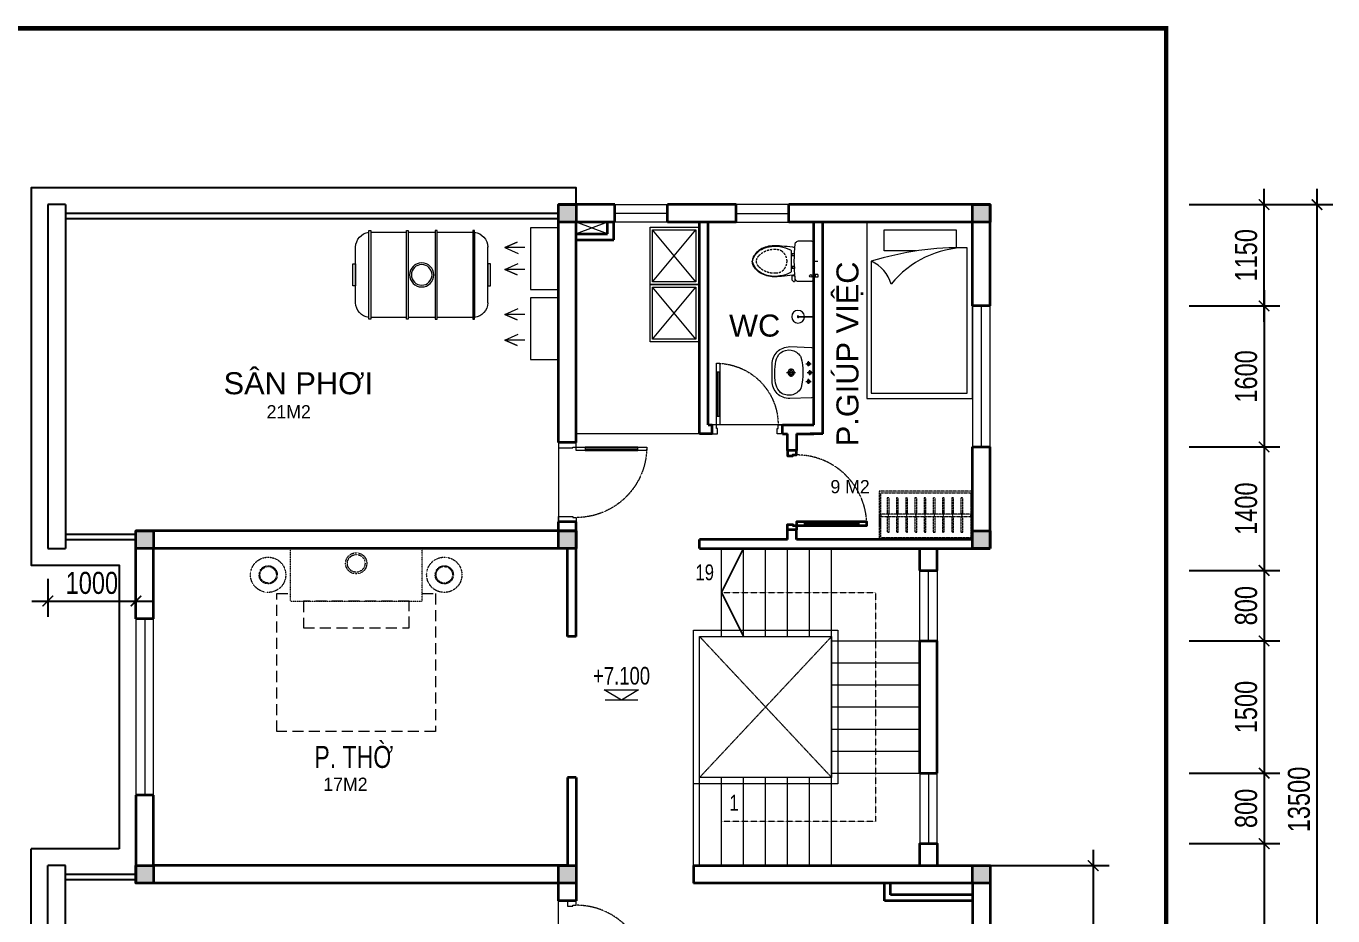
# Model space of a CAD drawing. Header units: millimetres. Extents: x 33748 to 451939, y -263262 to 62681.
# Drawn here: x 234553 to 249391, y -239208 to -229113 of the extents above; entities that cross this region are included whole.
import ezdxf

# ---------------------------------------------------------------- set-up
doc = ezdxf.new("R2010")
doc.units = ezdxf.units.MM
doc.header["$PDMODE"] = 98
for name, pattern in [('CENTER', [50.8, 31.75, -6.35, 6.35, -6.35]), ('DASHED', [0.75, 0.5, -0.25]), ('HIDDEN', [0.375, 0.25, -0.125]), ('HIDDEN2', [0.1875, 0.125, -0.0625]), ('X-5M-G-MB PHONGNGU$0$HIDDEN2', [0.1875, 0.125, -0.0625]), ('xref-thap C (mb tang 32-2)$0$HIDDEN', [0.375, 0.25, -0.125]), ('Xref-VCMT-BT3 - tuong bao$0$HIDDEN', [0.375, 0.25, -0.125])]:
    doc.linetypes.add(name, pattern=pattern)
doc.layers.get('Defpoints').update_dxf_attribs({"color": 202, "lineweight": 13})
for name, color, linetype, lineweight in [('-CONCRETE', 1, 'Continuous', 35), ('-DOOR', 137, 'Continuous', 9), ('-FURNITURE', 46, 'Continuous', 9), ('-HIDE', 3, 'HIDDEN', 13), ('-KH', 143, 'Continuous', 13), ('-LINE1', 7, 'Continuous', 18), ('-RANH GIOI KHU DAT', 12, 'CENTER', 18), ('-TEXT', 7, 'Continuous', 15), ('-WALL', 4, 'Continuous', 35), ('Bighome_khuat', 251, 'DASHED', 5)]:
    doc.layers.add(name, color=color, linetype=linetype, lineweight=lineweight)
for name, color, linetype in [('-HATCH CONCRETE', 54, 'Continuous'), ('12. NET DIM', 9, 'Continuous'), ('13. NET HATCH', 252, 'Continuous'), ('SOLO', 7, 'Continuous'), ('TEXT25', 2, 'Continuous')]:
    doc.layers.add(name, color=color, linetype=linetype)
doc.styles.add('1', font='arial.ttf')
doc.styles.add('AVANH', font='', dxfattribs={"width": 0.8})
doc.styles.get("Standard").update_dxf_attribs({"font": 'arial.ttf'})
doc.styles.add('T1', font='', dxfattribs={"height": 200})
doc.styles.get('AVANH').set_extended_font_data('.VnAvantH')
doc.styles.get('T1').set_extended_font_data('VNgeometric Light')
doc.dimstyles.new('C_100A3', dxfattribs={"dimscale": 100, "dimtxt": 2.5, "dimasz": 1.2, "dimexe": 1.8, "dimexo": 0, "dimgap": 0.75, "dimtad": 1, "dimdec": 0, "dimzin": 0, "dimdsep": 46, "dimtxsty": 'AVANH', "dimblk": 'ARCHTICK', "dimcen": 0, "dimdle": 1.8, "dimclrd": 256, "dimclre": 256, "dimclrt": 7, "dimadec": 0, "dimazin": 0, "dimtfac": 0.0001, "dimtdec": 0, "dimtix": 1, "dimtmove": 2, "dimatfit": 3, "dimldrblk": 'ARCHTICK', "dimfxl": 1.8, "dimtolj": 1, "dimtzin": 0, "dimarcsym": 0})

# ---------------------------------------------------------------- blocks, each defined once
blk = doc.blocks.new('A$C17c94eb8')
at = {"layer": '-FURNITURE'}
for p, q in [((30, 520), (620, 30)), ((30, 30), (620, 520))]:
    blk.add_line(p, q, dxfattribs=at)
for points in [[(0, 0), (650, 0), (650, 550), (0, 550)], [(30, 30), (620, 30), (620, 520), (30, 520)]]:
    blk.add_lwpolyline(points, close=True, dxfattribs=at)
blk = doc.blocks.new('DANH COT')
at = {"layer": '-KH'}
blk.add_line((0, 0), (368, 0), dxfattribs=at)
blk.add_lwpolyline([(379, 118), (-11, 118), (184, 0)], close=True, dxfattribs=at)
blk.add_solid([(184, 0), (184, 118), (379, 118), (184, 0)], dxfattribs=at)
at = {"layer": '-TEXT', "style": '1', "width": 0.75}
blk.add_attdef('CAODO', (-142, 178), '', height=180, dxfattribs=at)
blk = doc.blocks.new('*U53')
at = {"color": 251}
blk.add_line((-70, 100), (-70, 700), dxfattribs=at)
for points in [[(-50, 0), (-50, 800), (-90, 800), (-90, 0)], [(-50, 100), (-90, 100), (-90, 700), (-50, 700)], [(-900, -100), (-840, -100), (-840, -40), (-850, -40), (-850, 0), (-900, 0)], [(0, -100), (-60, -100), (-60, -40), (-50, -40), (-50, 0), (0, 0)]]:
    blk.add_lwpolyline(points, close=True)
at = {"layer": 'Bighome_khuat', "linetype": 'Xref-VCMT-BT3 - tuong bao$0$HIDDEN'}
blk.add_arc((-50, 0), 800, 90, 180, dxfattribs=at)
blk = doc.blocks.new('A$C5C575821')
at = {"layer": '-CONCRETE'}
h = blk.add_hatch(color=256, dxfattribs=at)
h.dxf.hatch_style = 1
h.paths.add_polyline_path([(0, 200), (0, 0), (200, 0), (200, 200)])
blk.add_lwpolyline([(0, 0), (200, 0), (200, 200), (0, 200)], close=True, dxfattribs=at)
blk = doc.blocks.new('A$C18091ED7')
for p, q in [((0, -42), (0, 0)), ((146, -27), (179, -27)), ((146, -27), (146, -30)), ((146, -30), (166, -30)), ((153, -37), (146, -30)), ((152, 0), (152, -27)), ((152, 0), (179, 0)), ((153, -37), (166, -37)), ((153, -40), (153, -37)), ((153, -40), (178, -40)), ((153, -40), (178, -40)), ((153, -40), (153, -42)), ((185, -30), (166, -30)), ((178, -37), (166, -37)), ((185, -30), (178, -37)), ((178, -37), (178, -40)), ((178, -40), (178, -42)), ((179, 0), (179, -27)), ((179, -27), (185, -27)), ((185, -27), (185, -30)), ((-83, -267), (-83, -300)), ((-83, -278), (-83, -288)), ((-61, -290), (-83, -290)), ((-63, -265), (-81, -265)), ((-61, -267), (-61, -300)), ((61, -267), (61, -300)), ((61, -290), (83, -290)), ((63, -265), (81, -265)), ((83, -267), (83, -300)), ((83, -278), (83, -288)), ((165, -262), (165, -290)), ((168, -260), (228, -260)), ((168, -292), (207, -292)), ((231, -274), (231, -262))]:
    blk.add_line(p, q)
for points in [[(230, -219, -0.137407), (225, -235), (222, -241, -0.236081), (198, -255, -0.051961), (-198, -255, -0.236081), (-222, -241), (-225, -235, -0.137407), (-230, -219), (-230, -72, -0.198912), (-226, -63), (-209, -46, -0.198912), (-200, -42), (0, -42), (200, -42, -0.198912), (209, -46), (226, -63, -0.198912), (230, -72)], [(144, -619, -0.212405), (26, -734, -0.027685), (-1, -739, -0.022279), (-26, -734, -0.212405), (-144, -619, -0.142796), (-167, -428, -0.093005), (-128, -309, -0.256439), (-111, -300), (0, -300), (111, -300, -0.256439), (128, -309, -0.093005), (167, -428, -0.142796)]]:
    blk.add_lwpolyline(points, format="xyb", close=True)
at = {"linetype": 'xref-thap C (mb tang 32-2)$0$HIDDEN', "ltscale": 100}
blk.add_lwpolyline([(61, -669, -0.199031), (0, -699, -0.199031), (-61, -669, -0.218924), (-132, -478, -0.153791), (-112, -404, -0.236701), (0, -348, -0.236701), (112, -404, -0.153791), (132, -478, -0.218924)], format="xyb", close=True, dxfattribs=at)
blk.add_circle((166, -78), 13.9)
for centre, radius, start, end in [((-81, -267), 1.98, 90, 180), ((-63, -267), 1.98, 0, 90), ((63, -267), 1.98, 90, 180), ((81, -267), 1.98, 0, 90), ((168, -262), 2.47, 90, 180), ((168, -290), 2.47, 180, 270), ((207, -277), 15.5, 270, 306.4659), ((168, -225), 80.1, 306.4659, 320.3123), ((228, -274), 2.47, 320.3123, 0)]:
    blk.add_arc(centre, radius, start, end)
for points in [[(-156, -259), (-157, -267), (-164, -328), (-169, -385), (-184, -528), (-136, -679), (-50, -735), (-20, -741), (0, -744)], [(156, -259), (157, -267), (164, -328), (169, -385), (184, -528), (136, -679), (50, -735), (20, -741), (0, -744)]]:
    blk.add_open_spline(points, degree=3, knots=[130.613938, 130.613938, 130.613938, 130.613938, 152.852109, 311.129351, 417.703951, 561.383393, 697.692632, 710.812262, 710.812262, 710.812262, 710.812262])
blk = doc.blocks.new('A$C4ace49fd')
for p, q in [((295, 398), (295, 458)), ((167, 414), (224, 414)), ((195, 383), (195, 443)), ((267, 429), (324, 429)), ((367, 414), (424, 414)), ((395, 383), (395, 443)), ((249, 215), (342, 215)), ((295, 165), (295, 264))]:
    blk.add_line(p, q)
for points in [[(0, 200, 0.414214), (200, 0), (390, 0, 0.414214), (590, 200), (581, 446, 0.409799), (551, 475), (39, 475, 0.403607), (9, 446)], [(177, 40, 0.090773), (424, 43, 0.149887), (521, 96, 0.430722), (482, 321, 0.080637), (470, 327, 0.127732), (125, 329, 0.074208), (114, 325, 0.443092), (69, 96, 0.13364), (154, 46, 0.033617)]]:
    blk.add_lwpolyline(points, format="xyb", close=True)
for centre, radius in [((295, 429), 17.5), ((195, 414), 17.5), ((395, 414), 17.5), ((295, 215), 37.5), ((295, 215), 22.5), ((295, 215), 22.5)]:
    blk.add_circle(centre, radius)
blk = doc.blocks.new('shower')
for points in [[(180919, -32316), (180912, -32316), (180912, -32147), (180919, -32147)], [(180929, -32327), (180902, -32327), (180902, -32316), (180929, -32316)]]:
    blk.add_lwpolyline(points, close=True)
for radius, start, end in [(72, 272.7907, 267.2093), (8.35, 294.8355, 245.1645)]:
    blk.add_arc((180916, -32147), radius, start, end)
blk = doc.blocks.new('*U52')
at = {"color": 251}
blk.add_line((-70, 100), (-70, 600), dxfattribs=at)
for points in [[(-50, 0), (-50, 700), (-90, 700), (-90, 0)], [(-50, 100), (-90, 100), (-90, 600), (-50, 600)], [(-800, -100), (-740, -100), (-740, -40), (-750, -40), (-750, 0), (-800, 0)], [(0, -100), (-60, -100), (-60, -40), (-50, -40), (-50, 0), (0, 0)]]:
    blk.add_lwpolyline(points, close=True)
at = {"layer": 'Bighome_khuat', "linetype": 'Xref-VCMT-BT3 - tuong bao$0$HIDDEN'}
blk.add_arc((-50, 0), 700, 90, 180, dxfattribs=at)
blk = doc.blocks.new('*U54')
at = {"color": 251}
blk.add_line((-70, 100), (-70, 700), dxfattribs=at)
for points in [[(-50, 0), (-50, 800), (-90, 800), (-90, 0)], [(-50, 100), (-90, 100), (-90, 700), (-50, 700)], [(-900, -200), (-840, -200), (-840, -40), (-850, -40), (-850, 0), (-900, 0)], [(0, -200), (-60, -200), (-60, -40), (-50, -40), (-50, 0), (0, 0)]]:
    blk.add_lwpolyline(points, close=True)
at = {"layer": 'Bighome_khuat', "linetype": 'Xref-VCMT-BT3 - tuong bao$0$HIDDEN'}
blk.add_arc((-50, 0), 800, 90, 180, dxfattribs=at)
blk = doc.blocks.new('A$C59131A43')
for p, q in [((1140, -1940), (1140, -289)), ((51, -442), (51, -1940)), ((51, -1940), (1140, -1940))]:
    blk.add_line(p, q)
blk.add_lwpolyline([(1200, -2000), (1200, 0), (0, 0), (0, -2000)], close=True)
for points in [[(560, -326), (197, -326), (197, -88), (1015, -88)], [(1015, -88), (1015, -289)]]:
    blk.add_lwpolyline(points)
blk.add_lwpolyline([(1140, -289, 0.227842), (278, -703, 0.147835)], format="xyb")
for centre, radius, start, end in [((1067, -3723), 3434, 88.7915, 107.2102), ((-121, -821), 416, 16.4348, 65.5556)]:
    blk.add_arc(centre, radius, start, end)
blk = doc.blocks.new('*U713')
at = {"linetype": 'X-5M-G-MB PHONGNGU$0$HIDDEN2'}
for points in [[(0, 600), (0, 0), (1156, 0), (1156, 600)], [(1136, 580), (1136, 20), (20, 20), (20, 580)], [(1136, 287), (1136, 313), (20, 313), (20, 287)], [(114, 319), (109, 319), (109, 280), (114, 280)], [(228, 319), (223, 319), (223, 280), (228, 280)], [(342, 319), (337, 319), (337, 280), (342, 280)], [(456, 319), (451, 319), (451, 280), (456, 280)], [(570, 319), (565, 319), (565, 280), (570, 280)], [(684, 319), (679, 319), (679, 280), (684, 280)], [(798, 319), (793, 319), (793, 280), (798, 280)], [(912, 319), (907, 319), (907, 280), (912, 280)], [(1026, 319), (1021, 319), (1021, 280), (1026, 280)]]:
    blk.add_lwpolyline(points, close=True, dxfattribs=at)
for points in [[(122, 313), (122, 515), (100, 515), (100, 313)], [(236, 313), (236, 515), (214, 515), (214, 313)], [(350, 313), (350, 515), (328, 515), (328, 313)], [(464, 313), (464, 515), (442, 515), (442, 313)], [(578, 313), (578, 515), (556, 515), (556, 313)], [(692, 313), (692, 515), (670, 515), (670, 313)], [(806, 313), (806, 515), (784, 515), (784, 313)], [(920, 313), (920, 515), (898, 515), (898, 313)], [(1034, 313), (1034, 515), (1012, 515), (1012, 313)], [(100, 287), (100, 92), (122, 92), (122, 287)], [(214, 287), (214, 92), (236, 92), (236, 287)], [(328, 287), (328, 92), (350, 92), (350, 287)], [(442, 287), (442, 92), (464, 92), (464, 287)], [(556, 287), (556, 92), (578, 92), (578, 287)], [(670, 287), (670, 92), (692, 92), (692, 287)], [(784, 287), (784, 92), (806, 92), (806, 287)], [(898, 287), (898, 92), (920, 92), (920, 287)], [(1012, 287), (1012, 92), (1034, 92), (1034, 287)]]:
    blk.add_lwpolyline(points, dxfattribs=at)
blk = doc.blocks.new('A$Cf6c941c9')
at = {"layer": '-FURNITURE', "linetype": 'HIDDEN', "ltscale": 500, "elevation": 0}
blk.add_lwpolyline([(512, 1950), (512, 2100), (2079, 2100), (2079, 300), (512, 300), (512, 450)], dxfattribs=at)
at = {"layer": '-FURNITURE', "linetype": 'HIDDEN2', "elevation": 0}
blk.add_lwpolyline([(600, 450), (600, 1950), (0, 1950), (0, 450)], close=True, dxfattribs=at)
at = {"layer": '-FURNITURE', "linetype": 'HIDDEN', "ltscale": 500, "elevation": 0}
blk.add_lwpolyline([(900, 600), (900, 1800), (600, 1800), (600, 600)], close=True, dxfattribs=at)
at = {"layer": '-FURNITURE', "linetype": 'HIDDEN2'}
for centre, radius in [((300, 2200), 200), ((300, 2200), 103), ((300, 2200), 93.3), ((170, 1200), 120), ((170, 1200), 100), ((300, 200), 200), ((300, 200), 103), ((300, 200), 93.3)]:
    blk.add_circle(centre, radius, dxfattribs=at)
blk = doc.blocks.new('X-10M-ALT2-TUM$0$A$C0CF10D65')
at = {"linetype": 'Continuous'}
for p, q in [((33, 188), (33, 821)), ((1533, 188), (1533, 821))]:
    blk.add_line(p, q, dxfattribs=at)
for points in [[(183, 0), (183, 1009), (204, 1009), (204, 0)], [(609, 0), (609, 1009), (629, 1009), (629, 0)], [(957, 0), (957, 1009), (937, 1009), (937, 0)], [(1383, 0), (1383, 1009), (1362, 1009), (1362, 0)], [(0, 378), (0, 631), (33, 631), (33, 378)], [(1566, 378), (1566, 631), (1533, 631), (1533, 378)]]:
    blk.add_lwpolyline(points, close=True, dxfattribs=at)
for points in [[(183, 989), (183, 19)], [(609, 989), (204, 989)], [(937, 989), (629, 989)], [(1362, 989), (957, 989)], [(1383, 19), (1383, 989)], [(204, 19), (609, 19)], [(629, 19), (937, 19)], [(957, 19), (1362, 19)]]:
    blk.add_lwpolyline(points, dxfattribs=at)
for radius in [137, 117]:
    blk.add_circle((783, 504), radius, dxfattribs=at)
for centre, start, end in [((206, 817), 97.774, 178.9884), ((1360, 817), 1.0116, 82.226), ((206, 191), 181.0116, 262.226), ((1360, 191), 277.774, 358.9884)]:
    blk.add_arc(centre, 173, start, end, dxfattribs=at)
blk = doc.blocks.new('_ARCHTICK')
at = {"const_width": 0.15}
blk.add_lwpolyline([(-0.5, -0.5), (0.5, 0.5)], dxfattribs=at)
blk = doc.blocks.new('*D1223')
at = {"layer": '12. NET DIM', "lineweight": -2, "transparency": 16777216}
for p, q in [((234800, -235385), (234800, -235816)), ((235800, -235385), (235800, -235816)), ((234620, -235636), (235980, -235636))]:
    blk.add_line(p, q, dxfattribs=at)
at = {"layer": 'Defpoints', "color": 0, "transparency": 16777216}
for p in [(234800, -235385), (235800, -235385), (235800, -235636)]:
    blk.add_point(p, dxfattribs=at)
at = {"layer": '12. NET DIM', "lineweight": -2, "transparency": 16777216, "xscale": 120, "yscale": 120, "zscale": 120, "rotation": 180}
blk.add_blockref('_ARCHTICK', (234800, -235636), dxfattribs=at)
at = {"layer": '12. NET DIM', "lineweight": -2, "transparency": 16777216, "xscale": 120, "yscale": 120, "zscale": 120}
blk.add_blockref('_ARCHTICK', (235800, -235636), dxfattribs=at)
at = {"layer": '12. NET DIM', "color": 7, "transparency": 16777216, "insert": (235300, -235432), "char_height": 250, "attachment_point": 5, "style": 'AVANH'}
blk.add_mtext('\\A1;1000', dxfattribs=at)
blk = doc.blocks.new('*D1236')
at = {"layer": '12. NET DIM', "lineweight": -2, "transparency": 16777216}
for p, q in [((248611, -232108), (248611, -234068)), ((247759, -232288), (248791, -232288)), ((247759, -233888), (248791, -233888))]:
    blk.add_line(p, q, dxfattribs=at)
at = {"layer": 'Defpoints', "color": 0, "transparency": 16777216}
for p in [(247759, -232288), (247759, -233888), (248611, -233888)]:
    blk.add_point(p, dxfattribs=at)
at = {"layer": '12. NET DIM', "lineweight": -2, "transparency": 16777216, "xscale": 120, "yscale": 120, "zscale": 120}
for p, rotation in [((248611, -232288), 90), ((248611, -233888), 270)]:
    blk.add_blockref('_ARCHTICK', p, dxfattribs=dict(at, rotation=rotation))
at = {"layer": '12. NET DIM', "color": 7, "transparency": 16777216, "insert": (248407, -233088), "char_height": 250, "attachment_point": 5, "rotation": 90, "style": 'AVANH'}
blk.add_mtext('\\A1;1600', dxfattribs=at)
blk = doc.blocks.new('*D1237')
at = {"layer": '12. NET DIM', "lineweight": -2, "transparency": 16777216}
for p, q in [((248611, -233708), (248611, -235469)), ((247759, -233888), (248791, -233888)), ((247759, -235289), (248791, -235289))]:
    blk.add_line(p, q, dxfattribs=at)
at = {"layer": 'Defpoints', "color": 0, "transparency": 16777216}
for p in [(247759, -233888), (247759, -235289), (248611, -235289)]:
    blk.add_point(p, dxfattribs=at)
at = {"layer": '12. NET DIM', "lineweight": -2, "transparency": 16777216, "xscale": 120, "yscale": 120, "zscale": 120}
for p, rotation in [((248611, -233888), 90), ((248611, -235289), 270)]:
    blk.add_blockref('_ARCHTICK', p, dxfattribs=dict(at, rotation=rotation))
at = {"layer": '12. NET DIM', "color": 7, "transparency": 16777216, "insert": (248407, -234588), "char_height": 250, "attachment_point": 5, "rotation": 90, "style": 'AVANH'}
blk.add_mtext('\\A1;1400', dxfattribs=at)
blk = doc.blocks.new('*D1273')
at = {"layer": '12. NET DIM', "lineweight": -2, "transparency": 16777216}
for p, q in [((248611, -235109), (248611, -236269)), ((247759, -235289), (248791, -235289)), ((247759, -236089), (248791, -236089))]:
    blk.add_line(p, q, dxfattribs=at)
at = {"layer": 'Defpoints', "color": 0, "transparency": 16777216}
for p in [(247759, -235289), (247759, -236089), (248611, -236089)]:
    blk.add_point(p, dxfattribs=at)
at = {"layer": '12. NET DIM', "lineweight": -2, "transparency": 16777216, "xscale": 120, "yscale": 120, "zscale": 120}
for p, rotation in [((248611, -235289), 90), ((248611, -236089), 270)]:
    blk.add_blockref('_ARCHTICK', p, dxfattribs=dict(at, rotation=rotation))
at = {"layer": '12. NET DIM', "color": 7, "transparency": 16777216, "insert": (248407, -235689), "char_height": 250, "attachment_point": 5, "rotation": 90, "style": 'AVANH'}
blk.add_mtext('\\A1;800', dxfattribs=at)
blk = doc.blocks.new('*D1274')
at = {"layer": '12. NET DIM', "lineweight": -2, "transparency": 16777216}
for p, q in [((248611, -235909), (248611, -237769)), ((247759, -236089), (248791, -236089)), ((247759, -237589), (248791, -237589))]:
    blk.add_line(p, q, dxfattribs=at)
at = {"layer": 'Defpoints', "color": 0, "transparency": 16777216}
for p in [(247759, -236089), (247759, -237589), (248611, -237589)]:
    blk.add_point(p, dxfattribs=at)
at = {"layer": '12. NET DIM', "lineweight": -2, "transparency": 16777216, "xscale": 120, "yscale": 120, "zscale": 120}
for p, rotation in [((248611, -236089), 90), ((248611, -237589), 270)]:
    blk.add_blockref('_ARCHTICK', p, dxfattribs=dict(at, rotation=rotation))
at = {"layer": '12. NET DIM', "color": 7, "transparency": 16777216, "insert": (248407, -236839), "char_height": 250, "attachment_point": 5, "rotation": 90, "style": 'AVANH'}
blk.add_mtext('\\A1;1500', dxfattribs=at)
blk = doc.blocks.new('*D1275')
at = {"layer": '12. NET DIM', "lineweight": -2, "transparency": 16777216}
for p, q in [((248611, -237409), (248611, -238569)), ((247759, -237589), (248791, -237589)), ((247759, -238389), (248791, -238389))]:
    blk.add_line(p, q, dxfattribs=at)
at = {"layer": 'Defpoints', "color": 0, "transparency": 16777216}
for p in [(247759, -237589), (247759, -238389), (248611, -238389)]:
    blk.add_point(p, dxfattribs=at)
at = {"layer": '12. NET DIM', "lineweight": -2, "transparency": 16777216, "xscale": 120, "yscale": 120, "zscale": 120}
for p, rotation in [((248611, -237589), 90), ((248611, -238389), 270)]:
    blk.add_blockref('_ARCHTICK', p, dxfattribs=dict(at, rotation=rotation))
at = {"layer": '12. NET DIM', "color": 7, "transparency": 16777216, "insert": (248407, -237989), "char_height": 250, "attachment_point": 5, "rotation": 90, "style": 'AVANH'}
blk.add_mtext('\\A1;800', dxfattribs=at)
blk = doc.blocks.new('*D1276')
at = {"layer": '12. NET DIM', "lineweight": -2, "transparency": 16777216}
for p, q in [((248611, -238209), (248611, -241019)), ((247759, -238389), (248791, -238389)), ((247759, -240839), (248791, -240839))]:
    blk.add_line(p, q, dxfattribs=at)
at = {"layer": 'Defpoints', "color": 0, "transparency": 16777216}
for p in [(247759, -238389), (247759, -240839), (248611, -240839)]:
    blk.add_point(p, dxfattribs=at)
at = {"layer": '12. NET DIM', "lineweight": -2, "transparency": 16777216, "xscale": 120, "yscale": 120, "zscale": 120}
for p, rotation in [((248611, -238389), 90), ((248611, -240839), 270)]:
    blk.add_blockref('_ARCHTICK', p, dxfattribs=dict(at, rotation=rotation))
at = {"layer": '12. NET DIM', "color": 7, "transparency": 16777216, "insert": (248407, -239614), "char_height": 250, "attachment_point": 5, "rotation": 90, "style": 'AVANH'}
blk.add_mtext('\\A1;2450', dxfattribs=at)
blk = doc.blocks.new('A$C260bbb34')
at = {"layer": '-FURNITURE'}
for points in [[(219, 385), (219, 612), (159, 470), (219, 612), (287, 461)], [(508, 385), (508, 612), (448, 470), (508, 612), (576, 461)], [(1020, 385), (1020, 612), (960, 470), (1020, 612), (1088, 461)], [(1268, 385), (1268, 612), (1329, 470), (1268, 612), (1201, 461)]]:
    blk.add_lwpolyline(points, dxfattribs=at)
for points in [[(0, 0), (700, 0), (700, 320), (0, 320)], [(794, 0), (1494, 0), (1494, 320), (794, 320)]]:
    blk.add_lwpolyline(points, close=True, dxfattribs=at)
blk = doc.blocks.new('*D1183')
at = {"layer": '12. NET DIM', "lineweight": -2, "transparency": 16777216}
for p, q in [((248611, -232468), (248611, -230958)), ((247759, -231138), (248791, -231138)), ((247759, -232288), (248791, -232288))]:
    blk.add_line(p, q, dxfattribs=at)
at = {"layer": 'Defpoints', "color": 0, "transparency": 16777216}
for p in [(247759, -231138), (248611, -231138), (247759, -232288)]:
    blk.add_point(p, dxfattribs=at)
at = {"layer": '12. NET DIM', "lineweight": -2, "transparency": 16777216, "xscale": 120, "yscale": 120, "zscale": 120}
for p, rotation in [((248611, -231138), 90), ((248611, -232288), 270)]:
    blk.add_blockref('_ARCHTICK', p, dxfattribs=dict(at, rotation=rotation))
at = {"layer": '12. NET DIM', "color": 7, "transparency": 16777216, "insert": (248407, -231713), "char_height": 250, "attachment_point": 5, "rotation": 90, "style": 'AVANH'}
blk.add_mtext('\\A1;1150', dxfattribs=at)
blk = doc.blocks.new('*D1184')
at = {"layer": '12. NET DIM', "lineweight": -2, "transparency": 16777216}
for p, q in [((249211, -230958), (249211, -244819)), ((247759, -231138), (249391, -231138)), ((247759, -244639), (249391, -244639))]:
    blk.add_line(p, q, dxfattribs=at)
at = {"layer": 'Defpoints', "color": 0, "transparency": 16777216}
for p in [(247759, -231138), (247759, -244639), (249211, -244639)]:
    blk.add_point(p, dxfattribs=at)
at = {"layer": '12. NET DIM', "lineweight": -2, "transparency": 16777216, "xscale": 120, "yscale": 120, "zscale": 120}
for p, rotation in [((249211, -231138), 90), ((249211, -244639), 270)]:
    blk.add_blockref('_ARCHTICK', p, dxfattribs=dict(at, rotation=rotation))
at = {"layer": '12. NET DIM', "color": 7, "transparency": 16777216, "insert": (249007, -237888), "char_height": 250, "attachment_point": 5, "rotation": 90, "style": 'AVANH'}
blk.add_mtext('\\A1;13500', dxfattribs=at)
blk = doc.blocks.new('*D1159')
at = {"layer": '-HATCH CONCRETE', "lineweight": -2, "transparency": 16777216}
for p, q in [((246670, -238459), (246670, -244819)), ((245500, -238639), (246850, -238639)), ((245500, -244639), (246850, -244639))]:
    blk.add_line(p, q, dxfattribs=at)
at = {"layer": 'Defpoints', "color": 0, "transparency": 16777216}
for p in [(245500, -238639), (245500, -244639), (246670, -244639)]:
    blk.add_point(p, dxfattribs=at)
at = {"layer": '-HATCH CONCRETE', "lineweight": -2, "transparency": 16777216, "xscale": 120, "yscale": 120, "zscale": 120}
for p, rotation in [((246670, -238639), 90), ((246670, -244639), 270)]:
    blk.add_blockref('_ARCHTICK', p, dxfattribs=dict(at, rotation=rotation))
at = {"layer": '-HATCH CONCRETE', "color": 7, "transparency": 16777216, "insert": (246466, -241639), "char_height": 250, "attachment_point": 5, "rotation": 90, "style": 'AVANH'}
blk.add_mtext('\\A1;6000', dxfattribs=at)
blk = doc.blocks.new('ARCHTICK')
at = {"color": 0, "linetype": 'ByBlock', "const_width": 0.15}
blk.add_lwpolyline([(-0.5, -0.5), (0.5, 0.5)], dxfattribs=at)

msp = doc.modelspace()

# ---------------------------------------------------------------- linework, layer by layer
at = {"layer": '-DOOR'}
msp.add_line((242199.6, -233738.6), (240800, -233738.6), dxfattribs=at)
for points in [[(241237.2, -231138.2), (241837.2, -231138.2), (241837.2, -231338.2), (241237.2, -231338.2)], [(243215.3, -231138.2), (242615.3, -231138.2), (242615.3, -231338.2), (243215.3, -231338.2)], [(245299.6, -233888.4), (245499.6, -233888.4), (245499.6, -232288.4), (245299.6, -232288.4)], [(244699.6, -235288.6), (244899.6, -235288.6), (244899.6, -236088.6), (244699.6, -236088.6)], [(235799.6, -237838.6), (235999.6, -237838.6), (235999.6, -235838.6), (235799.6, -235838.6)], [(244699.6, -238388.6), (244899.6, -238388.6), (244899.6, -237588.6), (244699.6, -237588.6)]]:
    msp.add_lwpolyline(points, close=True, dxfattribs=at)
for points in [[(241837.2, -231238.2), (241237.2, -231238.2)], [(242615.3, -231238.2), (243215.3, -231238.2)], [(245399.6, -232288.4), (245399.6, -233888.4)], [(243142.1, -233638.6), (242342.1, -233638.6)], [(240600, -233838.6), (240600, -234738.6)], [(244799.6, -236088.6), (244799.6, -235288.6)], [(235899.6, -235838.6), (235899.6, -237838.6)], [(244799.6, -237588.6), (244799.6, -238388.6)], [(240600, -239938.6), (240600, -239038.6)]]:
    msp.add_lwpolyline(points, dxfattribs=at)
at = {"layer": '-FURNITURE'}
for points in [[(241155.3, -231468.2), (240800, -231338.2)], [(241155.3, -231338.2), (240800, -231468.2)]]:
    msp.add_lwpolyline(points, dxfattribs=at)
at = {"layer": '-HIDE', "ltscale": 10}
for points in [[(242199.6, -236038.6), (243699.6, -237638.6)], [(243699.6, -236038.6), (242199.6, -237638.6)]]:
    msp.add_lwpolyline(points, dxfattribs=at)
at = {"layer": '-KH', "linetype": 'HIDDEN2', "ltscale": 5}
msp.add_lwpolyline([(242449.6, -235538.6), (244199.6, -235538.6), (244199.6, -238138.6), (242449.6, -238138.6)], dxfattribs=at)
at = {"layer": '-LINE1'}
for p, q in [((242449.6, -236038.6), (242449.6, -235038.6)), ((242699.6, -236038.6), (242699.6, -235038.6)), ((242949.6, -236038.6), (242949.6, -235038.6)), ((243199.6, -236038.6), (243199.6, -235038.6)), ((243449.6, -236038.6), (243449.6, -235038.6)), ((243699.6, -238638.6), (243699.6, -235038.6)), ((242129.6, -235968.6), (243769.6, -235968.6)), ((242129.6, -238638.6), (242129.6, -235968.6)), ((242199.6, -236038.6), (243699.6, -236038.6)), ((242199.6, -238638.6), (242199.6, -236038.6)), ((243699.6, -236038.6), (243699.6, -237638.6)), ((243769.6, -235968.6), (243769.6, -237708.6)), ((243699.6, -237638.6), (242199.6, -237638.6)), ((242449.6, -238638.6), (242449.6, -237638.6)), ((242699.6, -238638.6), (242699.6, -237638.6)), ((242949.6, -238638.6), (242949.6, -237638.6)), ((243199.6, -238638.6), (243199.6, -237638.6)), ((243449.6, -238638.6), (243449.6, -237638.6)), ((243769.6, -237708.6), (242129.6, -237708.6))]:
    msp.add_line(p, q, dxfattribs=at)
at = {"layer": '-LINE1', "const_width": 20}
msp.add_lwpolyline([(242699.6, -235038.6), (242449.6, -235538.6), (242699.6, -236038.6)], dxfattribs=at)
at = {"layer": '-LINE1'}
for points in [[(243699.6, -236088.6), (244699.6, -236088.6)], [(243699.6, -236338.6), (244699.6, -236338.6)], [(243699.6, -236588.6), (244699.6, -236588.6)], [(243699.6, -236838.6), (244699.6, -236838.6)], [(243699.6, -237088.6), (244699.6, -237088.6)], [(243699.6, -237338.6), (244699.6, -237338.6)], [(243699.6, -237588.6), (244699.6, -237588.6)]]:
    msp.add_lwpolyline(points, dxfattribs=at)
at = {"layer": '-RANH GIOI KHU DAT', "linetype": 'HIDDEN', "ltscale": 10, "const_width": 50}
msp.add_lwpolyline([(247499.6, -229138.2), (228499.6, -229138.2), (228499.6, -244138.2), (233499.6, -249138.2), (247499.6, -249138.2)], close=True, dxfattribs=at)
at = {"layer": '-WALL'}
for p, q in [((240600, -233838.6), (240600, -231138.2)), ((241237.2, -231138.2), (240600, -231138.2)), ((241237.2, -231338.2), (241237.2, -231138.2)), ((242615.3, -231138.2), (241837.2, -231138.2)), ((241837.2, -231338.2), (241837.2, -231138.2)), ((242615.3, -231338.2), (242615.3, -231138.2)), ((245499.6, -231138.2), (243215.3, -231138.2)), ((243215.3, -231338.2), (243215.3, -231138.2)), ((245499.6, -232288.4), (245499.6, -231138.2)), ((240800, -233838.6), (240800, -231338.2)), ((241237.2, -231338.2), (240800, -231338.2)), ((240800, -231468.2), (241155.3, -231468.2)), ((241155.3, -231468.2), (241155.3, -231338.2)), ((241225.3, -231538.2), (241225.3, -231338.2)), ((242615.3, -231338.2), (241837.2, -231338.2)), ((242199.6, -233738.6), (242199.6, -231338.2)), ((242299.6, -233638.6), (242299.6, -231338.2)), ((245299.6, -231338.2), (243215.3, -231338.2)), ((243499.3, -233638.6), (243499.3, -231338.2)), ((243599.3, -233738.6), (243599.3, -231338.2)), ((245299.6, -232288.4), (245299.6, -231338.2)), ((240800, -231538.2), (241225.3, -231538.2)), ((245499.6, -232288.4), (245299.6, -232288.4)), ((242299.6, -233638.6), (242342.1, -233638.6)), ((242342.1, -233738.6), (242342.1, -233638.6)), ((243142.1, -233638.6), (243499.3, -233638.6)), ((243142.1, -233738.6), (243142.1, -233638.6)), ((240800, -233838.6), (240600, -233838.6)), ((242342.1, -233738.6), (242199.6, -233738.6)), ((243142.1, -233738.6), (243199.3, -233738.6)), ((243299.3, -233738.6), (243499.3, -233738.6)), ((243599.3, -233738.6), (243456.9, -233738.6)), ((245299.6, -234838.6), (245299.6, -233888.4)), ((245499.6, -235038.6), (245499.6, -233888.4)), ((235799.6, -235838.6), (235799.6, -234838.6)), ((240800, -234838.6), (235799.6, -234838.6)), ((240600, -234838.6), (240600, -234738.6)), ((240800, -234738.6), (240600, -234738.6)), ((240800, -234838.6), (240800, -234738.6)), ((240800, -236038.6), (240800, -234838.6)), ((243199.3, -234938.6), (243199.3, -234828.6)), ((243299.3, -234828.6), (243199.3, -234828.6)), ((243299.3, -234938.6), (243299.3, -234828.6)), ((243199.3, -234938.6), (242199.6, -234938.6)), ((242199.6, -235038.6), (242199.6, -234938.6)), ((245299.6, -234938.6), (243299.3, -234938.6)), ((235999.6, -235838.6), (235999.6, -235038.6)), ((240700, -235038.6), (235999.6, -235038.6)), ((240700, -236038.6), (240700, -235038.6)), ((242199.6, -235038.6), (245499.6, -235038.6)), ((244699.6, -235288.6), (244699.6, -235038.6)), ((244899.6, -235288.6), (244899.6, -235038.6)), ((240800, -236038.6), (240700, -236038.6)), ((244699.6, -237588.6), (244699.6, -236088.6)), ((244899.6, -237588.6), (244899.6, -236088.6)), ((240800, -237638.6), (240700, -237638.6)), ((240700, -237638.6), (240700, -238638.6)), ((240800, -237638.6), (240800, -239038.6)), ((235999.6, -237838.6), (235799.6, -237838.6)), ((235799.6, -237838.6), (235799.6, -238838.6)), ((235999.6, -238638.6), (235999.6, -237838.6)), ((240700, -238638.6), (235999.6, -238638.6)), ((240700, -238638.6), (240600, -238638.6)), ((242129.6, -238638.6), (242129.6, -238838.6)), ((240600, -238838.6), (235799.6, -238838.6)), ((240600, -239038.6), (240600, -238838.6)), ((245299.6, -238838.6), (242129.6, -238838.6)), ((244299.6, -239038.6), (244299.6, -238838.6)), ((244369.6, -238968.6), (244369.6, -238838.6)), ((245299.6, -238838.6), (245299.6, -240838.6)), ((240800, -239038.6), (240600, -239038.6)), ((245299.6, -239038.6), (244299.6, -239038.6)), ((245299.6, -238968.6), (244369.6, -238968.6))]:
    msp.add_line(p, q, dxfattribs=at)
for points in [[(243299.3, -233738.6), (243299.3, -233928.6), (243199.3, -233928.6), (243199.3, -233738.6)], [(245299.6, -233888.4), (245499.6, -233888.4)], [(244699.6, -235288.6), (244899.6, -235288.6)], [(235999.6, -235838.6), (235799.6, -235838.6)], [(244699.6, -236088.6), (244899.6, -236088.6)], [(244699.6, -237588.6), (244899.6, -237588.6)], [(244699.6, -238638.6), (244699.6, -238388.6), (244899.6, -238388.6), (244899.6, -238638.6)], [(242129.6, -238638.6), (245499.6, -238638.6), (245499.6, -240838.6)]]:
    msp.add_lwpolyline(points, dxfattribs=at)
at = {"layer": '13. NET HATCH'}
for p in [(234609.6, -243428.6), (235609.6, -238448.6)]:
    msp.add_line(p, (234609.6, -238448.6), dxfattribs=at)
msp.add_lwpolyline([(240800, -231138.2), (240800, -230948.2), (234609.6, -230948.2), (234609.6, -235228.6), (235609.6, -235228.6), (235609.6, -238448.6)], dxfattribs=at)
at = {"layer": 'SOLO'}
for p, q in [((234999.6, -231138.2), (234799.6, -231138.2)), ((234799.6, -231138.2), (234799.6, -235038.6)), ((234999.6, -231138.2), (234999.6, -235038.6)), ((240600, -231238.2), (234999.6, -231238.2)), ((240600, -231298.2), (234999.6, -231298.2)), ((234999.6, -234878.6), (235799.6, -234878.6)), ((234999.6, -234938.6), (235799.6, -234938.6)), ((234799.6, -235038.6), (234999.6, -235038.6)), ((234799.6, -243238.6), (234799.6, -238638.6)), ((234999.6, -238638.6), (234799.6, -238638.6)), ((234999.6, -243238.6), (234999.6, -238638.6)), ((235799.6, -238738.6), (234999.6, -238738.6)), ((235799.6, -238798.6), (234999.6, -238798.6))]:
    msp.add_line(p, q, dxfattribs=at)

# ---------------------------------------------------------------- block references
at = {"layer": '-DOOR', "xscale": -1}
msp.add_blockref('*U52', (242342.1, -233638.6), dxfattribs=at)
at = {"layer": '-DOOR', "xscale": -1, "rotation": 270}
msp.add_blockref('*U54', (240800, -233838.6), dxfattribs=at)
at = {"layer": '-DOOR', "rotation": 270}
msp.add_blockref('*U53', (240800, -239938.6), dxfattribs=at)
at = {"layer": '-FURNITURE', "xscale": -1}
for name, p, rotation in [('X-10M-ALT2-TUM$0$A$C0CF10D65', (239828.1, -232439.5), 359.9999999798975), ('A$C4ace49fd', (243024.3, -233340), 270)]:
    msp.add_blockref(name, p, dxfattribs=dict(at, rotation=rotation))
at = {"layer": '-FURNITURE'}
msp.add_blockref('A$C59131A43', (244099.6, -231338.2), dxfattribs=at)
for name, p, rotation in [('A$C18091ED7', (243541.5, -231780.8), 270), ('shower', (211172.7, -413326.1), 90.00000000000001)]:
    msp.add_blockref(name, p, dxfattribs=dict(at, rotation=rotation))
at = {"layer": '-FURNITURE', "extrusion": (0, 0, -1), "xscale": -0.916666666665974, "yscale": 0.916666666665974, "zscale": -0.916666666665974}
msp.add_blockref('*U713', (-244240.3, -234938.6), dxfattribs=at)
at = {"layer": '-WALL', "xscale": -1}
for p in [(240800, -231338.2), (245499.6, -231338.2), (235999.6, -235038.6), (240800, -235038.6), (245499.6, -235038.6), (235999.6, -238838.6), (240800, -238838.6), (245499.6, -238838.6)]:
    msp.add_blockref('A$C5C575821', p, dxfattribs=at)
at = {"layer": '-WALL'}
for name, p, rotation in [('A$C260bbb34', (240600, -232894.4), 90), ('*U53', (243299.3, -234828.6), 270), ('A$Cf6c941c9', (237101.4, -235038.6), 269.9999999999999)]:
    msp.add_blockref(name, p, dxfattribs=dict(at, rotation=rotation))
at = {"layer": '-WALL', "xscale": -1, "rotation": 270}
for p in [(241637.5, -232045.9), (241637.5, -232695.9)]:
    msp.add_blockref('A$C17c94eb8', p, dxfattribs=at)
at = {"layer": '-WALL'}
ref = msp.add_blockref('DANH COT', (241497.6, -236761.8), dxfattribs=dict(at, xscale=-1))
ref.add_attrib('CAODO', '+7.100', (240991.3, -236583.9), dxfattribs={"layer": '-TEXT', "height": 200, "style": '1', "width": 0.75})

# ---------------------------------------------------------------- texts
at = {"layer": '-TEXT', "color": 2}
msp.add_text('P.GIÚP VIỆC ', height=250, rotation=90, dxfattribs=at).set_placement((244004.7, -233880.1))
for s, p in [('WC ', (242535, -232635.7)), ('SÂN PHƠI', (236795.8, -233290.1))]:
    msp.add_text(s, height=250, dxfattribs=at).set_placement(p)
at = {"layer": '-TEXT', "style": '1', "width": 0.75}
for s, height, p in [('19', 179.96, (242154.2, -235400.6)), ('1', 180, (242540.3, -238014.8))]:
    msp.add_text(s, height=height, dxfattribs=at).set_placement(p)
at = {"layer": '-TEXT', "color": 2, "width": 0.75}
msp.add_text('P. THỜ', height=250, dxfattribs=at).set_placement((237826.3, -237529.8))
at = {"layer": 'TEXT25', "style": 'T1'}
for s, p in [('21M2', (237284, -233563.7)), ('9 M2', (243686.6, -234413.5)), ('17M2', (237928.7, -237790.1))]:
    msp.add_text(s, height=150, rotation=360, dxfattribs=at).set_placement(p)

# ---------------------------------------------------------------- dimensions: what is measured, and where the dimension line sits
at = {"layer": '-HATCH CONCRETE'}
dim = msp.add_linear_dim(base=(246669.8, -244638.6), p1=(245499.6, -238638.6), p2=(245499.6, -244638.6), angle=90, dimstyle='C_100A3', override={"dimldrblk": 'ARCHTICK'}, dxfattribs=at)
dim.commit()
dim.dimension.update_dxf_attribs({"geometry": '*D1159', "text_midpoint": (246465.5, -241638.6)})
at = {"layer": '12. NET DIM'}
for base, p1, p2, picture, middle in [((248611.4, -231138.2), (247759.2, -232288.4), (247759.2, -231138.2), '*D1183', (248407.1, -231713.3)), ((249211.4, -244638.6), (247759.2, -231138.2), (247759.2, -244638.6), '*D1184', (249007.1, -237888.4)), ((248611.4, -233888.4), (247759.2, -232288.4), (247759.2, -233888.4), '*D1236', (248407.1, -233088.4)), ((248611.4, -235288.6), (247759.2, -233888.4), (247759.2, -235288.6), '*D1237', (248407.1, -234588.5)), ((248611.4, -236088.6), (247759.2, -235288.6), (247759.2, -236088.6), '*D1273', (248407.1, -235688.6)), ((248611.4, -237588.6), (247759.2, -236088.6), (247759.2, -237588.6), '*D1274', (248407.1, -236838.6)), ((248611.4, -238388.6), (247759.2, -237588.6), (247759.2, -238388.6), '*D1275', (248407.1, -237988.6)), ((248611.4, -240838.6), (247759.2, -238388.6), (247759.2, -240838.6), '*D1276', (248407.1, -239613.6))]:
    dim = msp.add_linear_dim(base=base, p1=p1, p2=p2, angle=90, dimstyle='C_100A3', dxfattribs=at)
    dim.commit()
    dim.dimension.update_dxf_attribs({"geometry": picture, "text_midpoint": middle})
dim = msp.add_linear_dim(base=(235799.6, -235636.2), p1=(234799.6, -235384.9), p2=(235799.6, -235384.9), dimstyle='C_100A3', dxfattribs=at)
dim.commit()
dim.dimension.update_dxf_attribs({"geometry": '*D1223', "text_midpoint": (235299.6, -235431.9)})

doc.saveas('drawing.dxf')
